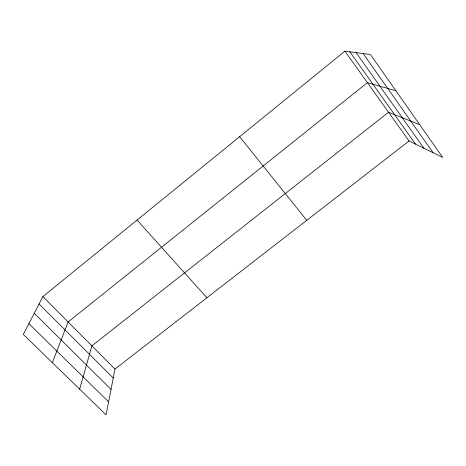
<?xml version="1.0" encoding="UTF-8"?>
<svg xmlns="http://www.w3.org/2000/svg" width="466" height="466" viewBox="0 0 466 466"><rect width="100%" height="100%" fill="white"/><g stroke="black" fill="none" stroke-linecap="round" stroke-linejoin="round"><path stroke-width="0.7" d="M409.055 140.965L114.98 369.078L106.067 414.851L23.3 334.425L42.878 296.592L344.922 51.149L370.453 54.522L442.7 157.415L409.055 140.965L344.922 51.149M79.657 389.186L91.878 345.854L388.557 112.254L419.72 124.684M52.367 362.67L68.106 321.954L367.412 82.645L395.908 90.771M28.88 323.643L108.595 401.867M34.228 313.309L111.03 389.372M39.074 303.948L113.238 378.019M42.878 296.592L114.98 369.078M137.074 220.045L206.927 297.757M239.617 136.724L306.774 220.307M349.838 51.802L415.567 144.151M356.129 52.629L423.879 148.211M363.119 53.555L433.077 152.708"/></g></svg>
